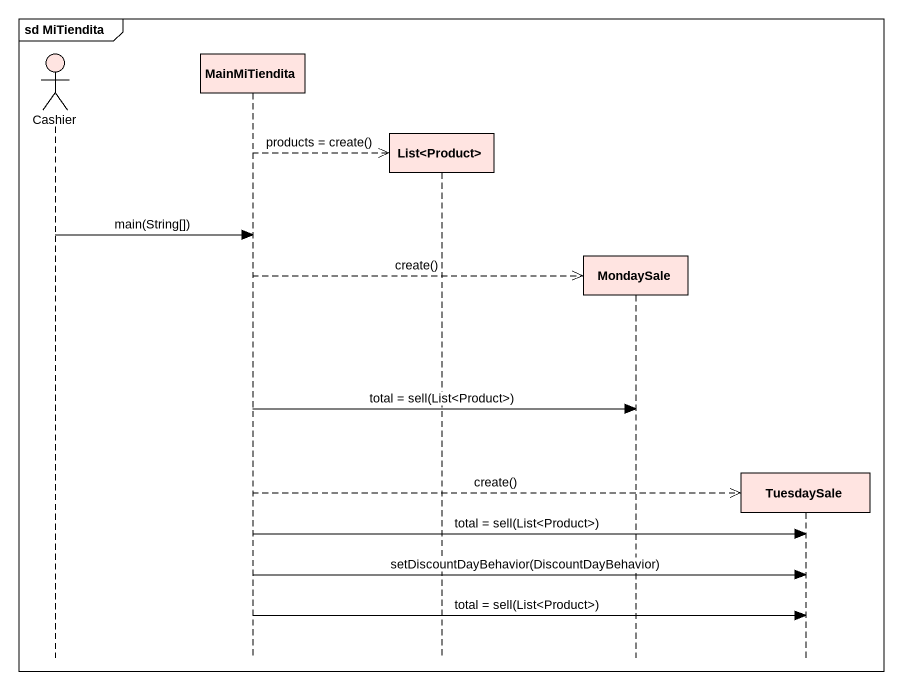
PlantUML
@startuml
mainframe sd MiTiendita
hide footbox
actor Cashier #FFE4E1
participant MainMiTiendita #FFE4E1
participant "List<Product>" as List_Product #FFE4E1
participant MondaySale #FFE4E1
participant TuesdaySale #FFE4E1

MainMiTiendita -->> List_Product ** : products = create()
Cashier -> MainMiTiendita : main(String[])
MainMiTiendita -->> MondaySale ** : create()
MainMiTiendita -> MondaySale : total = sell(List<Product>)
MainMiTiendita -->> TuesdaySale ** : create()
MainMiTiendita -> TuesdaySale : total = sell(List<Product>)
MainMiTiendita -> TuesdaySale : setDiscountDayBehavior(DiscountDayBehavior)
MainMiTiendita -> TuesdaySale : total = sell(List<Product>)
@enduml
